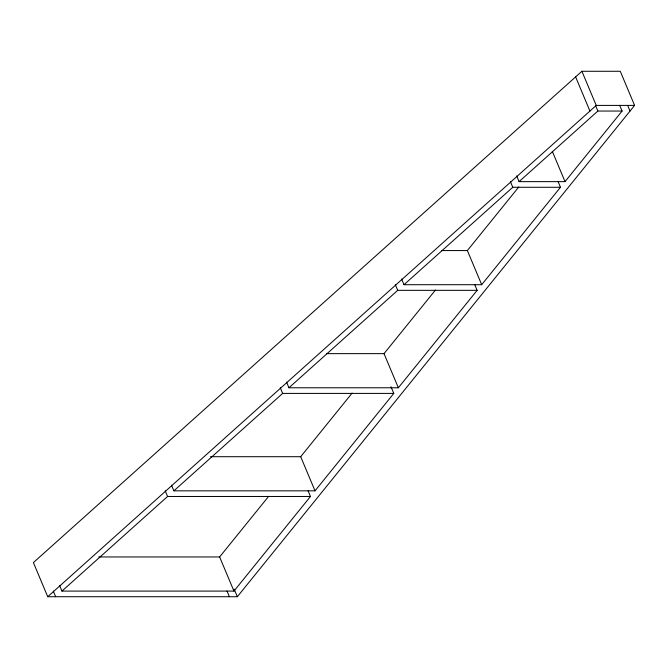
<?xml version="1.0" encoding="UTF-8"?>
<svg xmlns="http://www.w3.org/2000/svg" width="668" height="668" viewBox="0 0 668 668"><rect width="100%" height="100%" fill="white"/><g stroke="black" fill="none" stroke-linecap="round" stroke-linejoin="round"><path stroke-width="1" d="M98.714 556.953L219.63 556.953L268.67 496.307M210.403 456.703L300.692 456.703L352.128 393.093M326.719 353.639L384.025 353.639L435.461 290.021M441.473 250.567L467.366 250.567L518.794 186.957M59.569 585.402L61.957 591.088L233.959 591.088L310.461 496.474L308.073 490.788M171.492 485.152L173.88 490.838L315.02 490.838L393.794 393.41L391.014 386.772M286.555 382.079L288.943 387.774L398.353 387.774L477.136 290.338L474.748 284.651M401.618 279.015L404.006 284.702L481.686 284.702L560.469 187.274L558.081 181.579M516.69 175.951L519.069 181.638L565.028 181.638L622.1 111.047L619.712 105.36M237.349 596.724L634.6 105.41L620.271 71.276L581.903 71.276L33.4 562.59L47.729 596.724L237.349 596.724L234.159 589.143M47.729 596.724L596.232 105.41L634.6 105.41M61.957 591.088L167.584 496.474L310.461 496.474M173.88 490.838L282.656 393.41L393.794 393.41M288.943 387.774L397.719 290.338L477.136 290.338M404.006 284.702L512.782 187.274L560.469 187.274M519.069 181.638L597.877 111.047L622.1 111.047M627.653 105.36L630.041 111.047M581.903 71.276L596.232 105.41M595.489 105.36L597.877 111.047M575.616 76.912L589.936 111.047M552.294 151.294L565.028 181.638M510.394 181.579L512.782 187.274M467.366 250.567L481.686 284.702M395.331 284.651L397.719 290.338M384.025 353.639L398.353 387.774M280.268 387.716L282.656 393.41M300.692 456.703L315.02 490.838M219.63 556.953L233.959 591.088M227.011 591.038L229.4 596.724M165.196 490.788L167.584 496.474M53.281 591.038L55.669 596.724"/></g></svg>
